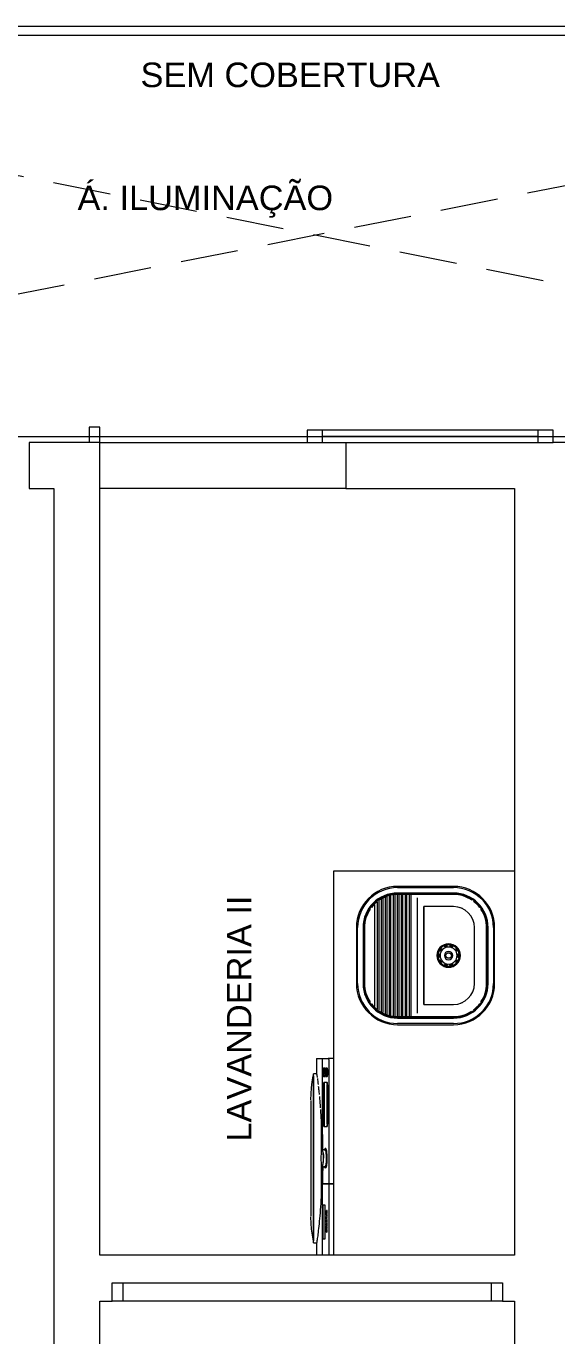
# Model space of a CAD drawing. Header units: millimetres. Extents: x 586.5 to 618.3, y 239.1 to 272.6.
# Drawn here: x 597.108 to 598.835, y 252.003 to 256.265 of the extents above; entities that cross this region are included whole.
import ezdxf

# ---------------------------------------------------------------- set-up
doc = ezdxf.new("R2010")
doc.units = ezdxf.units.MM
doc.header["$LTSCALE"] = 75
doc.linetypes.add('HIDDEN', pattern=[0.375, 0.25, -0.125])
for name, color, linetype, lineweight in [('A Arquitetura LRZ', 252, 'Continuous', 9), ('A Cumbuca LRZ', 254, 'HIDDEN', 9), ('A Esquadrias LRZ', 252, 'Continuous', 9), ('A Mobiliário LRZ', 253, 'Continuous', 9), ('A Projeção LRZ', 253, 'HIDDEN', 9)]:
    doc.layers.add(name, color=color, linetype=linetype, lineweight=lineweight)
doc.styles.add('R80', font='arial.ttf')

msp = doc.modelspace()

# ---------------------------------------------------------------- linework, layer by layer
at = {"layer": 'A Arquitetura LRZ'}
for p, q in [((594.7465, 256.2654), (601.3475, 256.2654)), ((597.3475, 254.9104), (597.1175, 254.9104)), ((597.1175, 254.9104), (597.1175, 254.7604)), ((597.3475, 252.2654), (597.3475, 254.9104)), ((598.1475, 254.9104), (598.1475, 254.7604)), ((601.3475, 254.9104), (598.8225, 254.9104)), ((597.1175, 254.7604), (597.1975, 254.7604)), ((597.1975, 254.7604), (597.1975, 249.2664)), ((598.1475, 254.7604), (598.6975, 254.7604)), ((598.6975, 254.7604), (598.6975, 252.2654)), ((598.6975, 252.2654), (597.3475, 252.2654)), ((597.3475, 249.4154), (597.3475, 252.1154)), ((597.3475, 252.1154), (597.3875, 252.1154)), ((598.6575, 252.1154), (598.6975, 252.1154)), ((598.6975, 252.1154), (598.6975, 251.6166))]:
    msp.add_line(p, q, dxfattribs=at)
at = {"layer": 'A Esquadrias LRZ'}
for p, q in [((597.3475, 254.9604), (597.3125, 254.9604)), ((597.3125, 254.9604), (597.3125, 254.9104)), ((597.3475, 254.9104), (597.3475, 254.9604)), ((597.3475, 254.9104), (598.0225, 254.9104)), ((598.8225, 254.9504), (598.0225, 254.9504)), ((598.0225, 254.9504), (598.0225, 254.9104)), ((598.0725, 254.9504), (598.0225, 254.9504)), ((598.0225, 254.9504), (598.0225, 254.9104)), ((598.0225, 254.9104), (598.8225, 254.9104)), ((598.0225, 254.9104), (598.0725, 254.9104)), ((598.0725, 254.9104), (598.0725, 254.9504)), ((598.7725, 254.9304), (598.0725, 254.9304)), ((598.8225, 254.9504), (598.7725, 254.9504)), ((598.7725, 254.9504), (598.7725, 254.9104)), ((598.7725, 254.9104), (598.8225, 254.9104)), ((598.8225, 254.9104), (598.8225, 254.9504)), ((598.8225, 254.9104), (598.8225, 254.9504)), ((598.1475, 254.7604), (597.3475, 254.7604)), ((597.3875, 252.1754), (597.4225, 252.1754)), ((597.3875, 252.1154), (597.3875, 252.1754)), ((597.4225, 252.1754), (597.4225, 252.1154)), ((597.4225, 252.1754), (598.6225, 252.1754)), ((598.6225, 252.1754), (598.6575, 252.1754)), ((598.6225, 252.1154), (598.6225, 252.1754)), ((598.6575, 252.1754), (598.6575, 252.1154)), ((597.4225, 252.1154), (597.3875, 252.1154)), ((598.6225, 252.1154), (597.4225, 252.1154)), ((598.6575, 252.1154), (598.6225, 252.1154))]:
    msp.add_line(p, q, dxfattribs=at)
at = {"layer": 'A Mobiliário LRZ'}
for p, q in [((598.6975, 253.5154), (598.1075, 253.5154)), ((598.1075, 253.5154), (598.1075, 252.2654)), ((598.4985, 253.4654), (598.3165, 253.4654)), ((598.3165, 253.4617), (598.4985, 253.4617)), ((598.2552, 253.4192), (598.2552, 253.0616)), ((598.2633, 253.4237), (598.2633, 253.0571)), ((598.2681, 253.4261), (598.2681, 253.0547)), ((598.2764, 253.4303), (598.2764, 253.0505)), ((598.2812, 253.4328), (598.2812, 253.048)), ((598.2891, 253.4348), (598.2891, 253.046)), ((598.2935, 253.4355), (598.2935, 253.0453)), ((598.3021, 253.4368), (598.3021, 253.044)), ((598.3071, 253.4376), (598.3071, 253.0432)), ((598.315, 253.4389), (598.315, 253.042)), ((598.4985, 253.4439), (598.3165, 253.4439)), ((598.3165, 253.4411), (598.4985, 253.4411)), ((598.4985, 253.4391), (598.3165, 253.4391)), ((598.3201, 253.4391), (598.3201, 253.0417)), ((598.3281, 253.4391), (598.3281, 253.0417)), ((598.333, 253.4391), (598.333, 253.0417)), ((598.341, 253.4391), (598.341, 253.0417)), ((598.3452, 253.4391), (598.3452, 253.0417)), ((598.3538, 253.4391), (598.3538, 253.0417)), ((598.3592, 253.4384), (598.3592, 253.0424)), ((598.3797, 253.4283), (598.3797, 253.0525)), ((598.2413, 253.4066), (598.2413, 253.0742)), ((598.2504, 253.4157), (598.2504, 253.0651)), ((598.4022, 253.3996), (598.4022, 253.0812)), ((598.4985, 253.3996), (598.4022, 253.3996)), ((598.4985, 253.3996), (598.4022, 253.3996)), ((598.4022, 253.0812), (598.4022, 253.3996)), ((598.214, 253.3655), (598.2134, 253.3639)), ((598.1825, 253.3314), (598.1825, 253.1494)), ((598.1863, 253.1494), (598.1863, 253.3314)), ((598.204, 253.3314), (598.204, 253.1494)), ((598.2068, 253.1494), (598.2068, 253.3314)), ((598.2088, 253.3314), (598.2088, 253.1494)), ((598.5667, 253.1494), (598.5667, 253.3314)), ((598.5667, 253.1494), (598.5667, 253.3314)), ((598.6062, 253.1494), (598.6062, 253.3314)), ((598.6082, 253.3314), (598.6082, 253.1494)), ((598.6111, 253.1494), (598.6111, 253.3314)), ((598.6288, 253.3314), (598.6288, 253.1494)), ((598.6325, 253.1494), (598.6325, 253.3314)), ((598.4767, 253.247), (598.4769, 253.2473)), ((598.4769, 253.2473), (598.4772, 253.2475)), ((598.4772, 253.2475), (598.4775, 253.2477)), ((598.4775, 253.2477), (598.4778, 253.2479)), ((598.4778, 253.2479), (598.4781, 253.2481)), ((598.4781, 253.2481), (598.4784, 253.2483)), ((598.4784, 253.2483), (598.4787, 253.2484)), ((598.4787, 253.2484), (598.4791, 253.2486)), ((598.4791, 253.2486), (598.4794, 253.2487)), ((598.4794, 253.2487), (598.4797, 253.2488)), ((598.4797, 253.2488), (598.4801, 253.2489)), ((598.4801, 253.2489), (598.4804, 253.249)), ((598.4804, 253.249), (598.4807, 253.2491)), ((598.4807, 253.2491), (598.4811, 253.2492)), ((598.4811, 253.2492), (598.4814, 253.2492)), ((598.4814, 253.2492), (598.4818, 253.2493)), ((598.4818, 253.2493), (598.4822, 253.2493)), ((598.4822, 253.2493), (598.4825, 253.2493)), ((598.4825, 253.2493), (598.4829, 253.2493)), ((598.4829, 253.2493), (598.4832, 253.2493)), ((598.4832, 253.2493), (598.4836, 253.2493)), ((598.4836, 253.2493), (598.4839, 253.2492)), ((598.4839, 253.2492), (598.4843, 253.2491)), ((598.4843, 253.2491), (598.4846, 253.2491)), ((598.4846, 253.2491), (598.485, 253.249)), ((598.485, 253.249), (598.4853, 253.2489)), ((598.4853, 253.2489), (598.4857, 253.2488)), ((598.4857, 253.2488), (598.486, 253.2486)), ((598.486, 253.2486), (598.4863, 253.2485)), ((598.4863, 253.2485), (598.4866, 253.2483)), ((598.4866, 253.2483), (598.4869, 253.2482)), ((598.4869, 253.2482), (598.4873, 253.248)), ((598.4873, 253.248), (598.4876, 253.2478)), ((598.4876, 253.2478), (598.4878, 253.2476)), ((598.4878, 253.2476), (598.4881, 253.2474)), ((598.4881, 253.2474), (598.4884, 253.2472)), ((598.4884, 253.2472), (598.4887, 253.2469)), ((598.4737, 253.2411), (598.4738, 253.2415)), ((598.4737, 253.2408), (598.4737, 253.2411)), ((598.4737, 253.2404), (598.4737, 253.2408)), ((598.4737, 253.2402), (598.4737, 253.2404)), ((598.4737, 253.2399), (598.4737, 253.2402)), ((598.4737, 253.2395), (598.4737, 253.2399)), ((598.4738, 253.2391), (598.4737, 253.2395)), ((598.4738, 253.2418), (598.4739, 253.2422)), ((598.4738, 253.2415), (598.4738, 253.2418)), ((598.4738, 253.2388), (598.4738, 253.2391)), ((598.4739, 253.2384), (598.4738, 253.2388)), ((598.4739, 253.2422), (598.474, 253.2425)), ((598.474, 253.2381), (598.4739, 253.2384)), ((598.474, 253.2425), (598.4741, 253.2429)), ((598.4741, 253.2378), (598.474, 253.2381)), ((598.4741, 253.2429), (598.4742, 253.2432)), ((598.4742, 253.2374), (598.4741, 253.2378)), ((598.4742, 253.2432), (598.4743, 253.2435)), ((598.4743, 253.2371), (598.4742, 253.2374)), ((598.4743, 253.2435), (598.4744, 253.2439)), ((598.4745, 253.2368), (598.4743, 253.2371)), ((598.4744, 253.2439), (598.4746, 253.2442)), ((598.4746, 253.2364), (598.4745, 253.2368)), ((598.4746, 253.2442), (598.4747, 253.2445)), ((598.4748, 253.2361), (598.4746, 253.2364)), ((598.4747, 253.2445), (598.4749, 253.2448)), ((598.475, 253.2358), (598.4748, 253.2361)), ((598.4749, 253.2448), (598.4751, 253.2451)), ((598.4752, 253.2355), (598.475, 253.2358)), ((598.4751, 253.2451), (598.4753, 253.2454)), ((598.4754, 253.2352), (598.4752, 253.2355)), ((598.4753, 253.2454), (598.4755, 253.2457)), ((598.4756, 253.2349), (598.4754, 253.2352)), ((598.4755, 253.2457), (598.4757, 253.246)), ((598.4758, 253.2347), (598.4756, 253.2349)), ((598.4757, 253.246), (598.4759, 253.2463)), ((598.476, 253.2344), (598.4758, 253.2347)), ((598.4759, 253.2463), (598.4762, 253.2465)), ((598.4763, 253.2341), (598.476, 253.2344)), ((598.4762, 253.2465), (598.4764, 253.2468)), ((598.4765, 253.2339), (598.4763, 253.2341)), ((598.4764, 253.2468), (598.4767, 253.247)), ((598.4768, 253.2336), (598.4765, 253.2339)), ((598.4771, 253.2334), (598.4768, 253.2336)), ((598.4774, 253.2332), (598.4771, 253.2334)), ((598.4777, 253.233), (598.4774, 253.2332)), ((598.478, 253.2328), (598.4777, 253.233)), ((598.4783, 253.2326), (598.478, 253.2328)), ((598.4786, 253.2325), (598.4783, 253.2326)), ((598.4789, 253.2323), (598.4786, 253.2325)), ((598.4792, 253.2322), (598.4789, 253.2323)), ((598.4796, 253.232), (598.4792, 253.2322)), ((598.4799, 253.2319), (598.4796, 253.232)), ((598.4802, 253.2318), (598.4799, 253.2319)), ((598.4806, 253.2317), (598.4802, 253.2318)), ((598.4809, 253.2317), (598.4806, 253.2317)), ((598.4813, 253.2316), (598.4809, 253.2317)), ((598.4816, 253.2316), (598.4813, 253.2316)), ((598.482, 253.2315), (598.4816, 253.2316)), ((598.4823, 253.2315), (598.482, 253.2315)), ((598.4827, 253.2315), (598.4823, 253.2315)), ((598.4831, 253.2315), (598.4827, 253.2315)), ((598.4834, 253.2315), (598.4831, 253.2315)), ((598.4838, 253.2316), (598.4834, 253.2315)), ((598.4841, 253.2316), (598.4838, 253.2316)), ((598.4845, 253.2317), (598.4841, 253.2316)), ((598.4848, 253.2318), (598.4845, 253.2317)), ((598.4852, 253.2319), (598.4848, 253.2318)), ((598.4855, 253.232), (598.4852, 253.2319)), ((598.4858, 253.2321), (598.4855, 253.232)), ((598.4862, 253.2322), (598.4858, 253.2321)), ((598.4865, 253.2324), (598.4862, 253.2322)), ((598.4868, 253.2326), (598.4865, 253.2324)), ((598.4871, 253.2327), (598.4868, 253.2326)), ((598.4874, 253.2329), (598.4871, 253.2327)), ((598.4877, 253.2331), (598.4874, 253.2329)), ((598.488, 253.2333), (598.4877, 253.2331)), ((598.4883, 253.2335), (598.488, 253.2333)), ((598.4885, 253.2338), (598.4883, 253.2335)), ((598.4888, 253.234), (598.4885, 253.2338)), ((598.4887, 253.2469), (598.4889, 253.2467)), ((598.4891, 253.2343), (598.4888, 253.234)), ((598.4889, 253.2467), (598.4892, 253.2464)), ((598.4893, 253.2345), (598.4891, 253.2343)), ((598.4892, 253.2464), (598.4894, 253.2461)), ((598.4895, 253.2348), (598.4893, 253.2345)), ((598.4894, 253.2461), (598.4896, 253.2459)), ((598.4897, 253.2351), (598.4895, 253.2348)), ((598.4896, 253.2459), (598.4898, 253.2456)), ((598.49, 253.2354), (598.4897, 253.2351)), ((598.4898, 253.2456), (598.49, 253.2453)), ((598.49, 253.2453), (598.4902, 253.245)), ((598.4901, 253.2357), (598.49, 253.2354)), ((598.4903, 253.236), (598.4901, 253.2357)), ((598.4902, 253.245), (598.4904, 253.2447)), ((598.4905, 253.2363), (598.4903, 253.236)), ((598.4904, 253.2447), (598.4906, 253.2444)), ((598.4907, 253.2366), (598.4905, 253.2363)), ((598.4906, 253.2444), (598.4907, 253.244)), ((598.4907, 253.244), (598.4909, 253.2437)), ((598.4908, 253.2369), (598.4907, 253.2366)), ((598.4909, 253.2373), (598.4908, 253.2369)), ((598.4909, 253.2437), (598.491, 253.2434)), ((598.4911, 253.2376), (598.4909, 253.2373)), ((598.491, 253.2434), (598.4911, 253.243)), ((598.4911, 253.243), (598.4912, 253.2427)), ((598.4912, 253.2379), (598.4911, 253.2376)), ((598.4912, 253.2427), (598.4913, 253.2424)), ((598.4913, 253.2383), (598.4912, 253.2379)), ((598.4913, 253.2424), (598.4914, 253.242)), ((598.4914, 253.239), (598.4913, 253.2386)), ((598.4913, 253.2386), (598.4913, 253.2383)), ((598.4914, 253.242), (598.4914, 253.2417)), ((598.4914, 253.2417), (598.4915, 253.2413)), ((598.4915, 253.2397), (598.4914, 253.2393)), ((598.4914, 253.2393), (598.4914, 253.239)), ((598.4915, 253.2413), (598.4915, 253.241)), ((598.4915, 253.241), (598.4915, 253.2406)), ((598.4915, 253.2406), (598.4915, 253.2404)), ((598.4915, 253.2404), (598.4915, 253.24)), ((598.4915, 253.24), (598.4915, 253.2397)), ((598.2134, 253.1169), (598.214, 253.1153)), ((598.4022, 253.0812), (598.4985, 253.0812)), ((598.4022, 253.0812), (598.4985, 253.0812)), ((598.3165, 253.0417), (598.4985, 253.0417)), ((598.4985, 253.0397), (598.3165, 253.0397)), ((598.3165, 253.0369), (598.4985, 253.0369)), ((598.4985, 253.0192), (598.3165, 253.0192)), ((598.3165, 253.0154), (598.4985, 253.0154)), ((598.0525, 252.9054), (598.0525, 252.8537)), ((598.0525, 252.9054), (598.0713, 252.9054)), ((598.0714, 252.9054), (598.0908, 252.9054)), ((598.0714, 252.9054), (598.0714, 252.6623)), ((598.0745, 252.8693), (598.0745, 252.8512)), ((598.0748, 252.8683), (598.0748, 252.8522)), ((598.0748, 252.8522), (598.0748, 252.8683)), ((598.0808, 252.8743), (598.0753, 252.8743)), ((598.0806, 252.8723), (598.0755, 252.8723)), ((598.0755, 252.8723), (598.0806, 252.8723)), ((598.0774, 252.8642), (598.0774, 252.8652)), ((598.0774, 252.8652), (598.0787, 252.8652)), ((598.0787, 252.8652), (598.0774, 252.8652)), ((598.0774, 252.8652), (598.0774, 252.8642)), ((598.0787, 252.8642), (598.0774, 252.8642)), ((598.0774, 252.8642), (598.0787, 252.8642)), ((598.0783, 252.8652), (598.0783, 252.8642)), ((598.0783, 252.8642), (598.0783, 252.8652)), ((598.0787, 252.8652), (598.0787, 252.8642)), ((598.0787, 252.8642), (598.0787, 252.8652)), ((598.0816, 252.8723), (598.0806, 252.8723)), ((598.0818, 252.8743), (598.0808, 252.8743)), ((598.0813, 252.8522), (598.0813, 252.8683)), ((598.0813, 252.8683), (598.0813, 252.8522)), ((598.0816, 252.8512), (598.0816, 252.8693)), ((598.0826, 252.8693), (598.0826, 252.8512)), ((598.0836, 252.8693), (598.0836, 252.8512)), ((598.0839, 252.8683), (598.0839, 252.8522)), ((598.0839, 252.8522), (598.0839, 252.8683)), ((598.0868, 252.8743), (598.0844, 252.8743)), ((598.0866, 252.8723), (598.0846, 252.8723)), ((598.0846, 252.8723), (598.0866, 252.8723)), ((598.0865, 252.8641), (598.0855, 252.8641)), ((598.0876, 252.8723), (598.0866, 252.8723)), ((598.0877, 252.8743), (598.0868, 252.8743)), ((598.0872, 252.8522), (598.0872, 252.8683)), ((598.0872, 252.8683), (598.0872, 252.8522)), ((598.0876, 252.8512), (598.0876, 252.8693)), ((598.0885, 252.8693), (598.0885, 252.8512)), ((598.1075, 252.9054), (598.0908, 252.9054)), ((598.0925, 252.8954), (598.0925, 252.4976)), ((598.0364, 252.8096), (598.0389, 252.8291)), ((598.0389, 252.8291), (598.0422, 252.8485)), ((598.0422, 252.8485), (598.0425, 252.8504)), ((598.0425, 252.8504), (598.0431, 252.8554)), ((598.0436, 252.8504), (598.0425, 252.8504)), ((598.0425, 252.8489), (598.0425, 252.5804)), ((598.0425, 252.8489), (598.0425, 252.5804)), ((598.0552, 252.8554), (598.0431, 252.8554)), ((598.0431, 252.5804), (598.0431, 252.8539)), ((598.0753, 252.8462), (598.0808, 252.8462)), ((598.0755, 252.8482), (598.0806, 252.8482)), ((598.0806, 252.8482), (598.0755, 252.8482)), ((598.0773, 252.827), (598.0759, 252.827)), ((598.0773, 252.7983), (598.0773, 252.827)), ((598.0867, 252.827), (598.0773, 252.827)), ((598.0773, 252.827), (598.0773, 252.6843)), ((598.0774, 252.8616), (598.0774, 252.8626)), ((598.0774, 252.8626), (598.0787, 252.8626)), ((598.0787, 252.8626), (598.0774, 252.8626)), ((598.0774, 252.8626), (598.0774, 252.8616)), ((598.0774, 252.8564), (598.0778, 252.8616)), ((598.0778, 252.8616), (598.0774, 252.8616)), ((598.0774, 252.8616), (598.0778, 252.8616)), ((598.0778, 252.8616), (598.0774, 252.8564)), ((598.0787, 252.8564), (598.0774, 252.8564)), ((598.0774, 252.8564), (598.0787, 252.8564)), ((598.078, 252.8613), (598.0776, 252.8574)), ((598.0776, 252.8574), (598.078, 252.8613)), ((598.0776, 252.8574), (598.0784, 252.8574)), ((598.0784, 252.8574), (598.0776, 252.8574)), ((598.0784, 252.8574), (598.078, 252.8613)), ((598.078, 252.8613), (598.0784, 252.8574)), ((598.0787, 252.8616), (598.0782, 252.8616)), ((598.0782, 252.8616), (598.0787, 252.8564)), ((598.0787, 252.8564), (598.0782, 252.8616)), ((598.0782, 252.8616), (598.0787, 252.8616)), ((598.0783, 252.8626), (598.0783, 252.8616)), ((598.0783, 252.8616), (598.0783, 252.8626)), ((598.0784, 252.8574), (598.0783, 252.8564)), ((598.0783, 252.8564), (598.0784, 252.8574)), ((598.0787, 252.8626), (598.0787, 252.8616)), ((598.0787, 252.8616), (598.0787, 252.8626)), ((598.0806, 252.8482), (598.0816, 252.8482)), ((598.0808, 252.8462), (598.0818, 252.8462)), ((598.0844, 252.8462), (598.0868, 252.8462)), ((598.0846, 252.8482), (598.0866, 252.8482)), ((598.0866, 252.8482), (598.0846, 252.8482)), ((598.0849, 252.8563), (598.0849, 252.8623)), ((598.0849, 252.8623), (598.0849, 252.8563)), ((598.0865, 252.8631), (598.0855, 252.8631)), ((598.0855, 252.8589), (598.0855, 252.8599)), ((598.0855, 252.8599), (598.0863, 252.8599)), ((598.0855, 252.8599), (598.0863, 252.8599)), ((598.0863, 252.8599), (598.0855, 252.8599)), ((598.0855, 252.8599), (598.0855, 252.8589)), ((598.0863, 252.8589), (598.0855, 252.8589)), ((598.0855, 252.8589), (598.0864, 252.8589)), ((598.0855, 252.8589), (598.0863, 252.8589)), ((598.0855, 252.8557), (598.0865, 252.8557)), ((598.0855, 252.8547), (598.0865, 252.8547)), ((598.0861, 252.8616), (598.086, 252.8611)), ((598.086, 252.8611), (598.0861, 252.8616)), ((598.086, 252.8576), (598.0861, 252.8572)), ((598.0861, 252.8572), (598.086, 252.8576)), ((598.0863, 252.8599), (598.0863, 252.8589)), ((598.0863, 252.8589), (598.0863, 252.8599)), ((598.0866, 252.8482), (598.0876, 252.8482)), ((598.0877, 252.827), (598.0867, 252.827)), ((598.0868, 252.8462), (598.0877, 252.8462)), ((598.0338, 252.7704), (598.0347, 252.79)), ((598.0347, 252.79), (598.0364, 252.8096)), ((598.0748, 252.82), (598.0748, 252.7983)), ((598.0748, 252.7983), (598.0773, 252.7983)), ((598.0773, 252.7981), (598.0748, 252.7981)), ((598.0748, 252.7981), (598.0748, 252.7698)), ((598.0773, 252.7698), (598.0773, 252.7981)), ((598.0878, 252.6913), (598.0878, 252.82)), ((598.0888, 252.82), (598.0888, 252.6913)), ((598.0346, 252.7704), (598.0338, 252.7704)), ((598.0338, 252.769), (598.0338, 252.5804)), ((598.0338, 252.769), (598.0338, 252.5804)), ((598.0748, 252.7698), (598.0773, 252.7698)), ((598.0773, 252.7696), (598.0748, 252.7696)), ((598.0748, 252.7696), (598.0748, 252.7413)), ((598.0748, 252.7413), (598.0773, 252.7413)), ((598.0773, 252.7411), (598.0748, 252.7411)), ((598.0748, 252.7411), (598.0748, 252.7128)), ((598.0773, 252.7413), (598.0773, 252.7696)), ((598.0773, 252.7128), (598.0773, 252.7411)), ((598.0677, 252.7003), (598.0677, 252.598)), ((598.0748, 252.7128), (598.0773, 252.7128)), ((598.0773, 252.7126), (598.0748, 252.7126)), ((598.0748, 252.7126), (598.0748, 252.6913)), ((598.0773, 252.6843), (598.0773, 252.7126)), ((598.0759, 252.6843), (598.0773, 252.6843)), ((598.0773, 252.6843), (598.0867, 252.6843)), ((598.0867, 252.6843), (598.0877, 252.6843)), ((598.0822, 252.6079), (598.0709, 252.6079)), ((598.0789, 252.6083), (598.0787, 252.6073)), ((598.0822, 252.6129), (598.0815, 252.6129)), ((598.0338, 252.5804), (598.0338, 252.3918)), ((598.0338, 252.5804), (598.0338, 252.3918)), ((598.0425, 252.5804), (598.0425, 252.3119)), ((598.0425, 252.5804), (598.0425, 252.3119)), ((598.0431, 252.3069), (598.0431, 252.5804)), ((598.0732, 252.602), (598.0736, 252.6003)), ((598.0736, 252.6003), (598.0739, 252.5988)), ((598.0739, 252.5988), (598.0741, 252.5974)), ((598.0741, 252.5974), (598.0743, 252.5962)), ((598.0743, 252.5962), (598.0745, 252.595)), ((598.0743, 252.5646), (598.0745, 252.5658)), ((598.0745, 252.595), (598.0747, 252.5939)), ((598.0745, 252.5658), (598.0747, 252.5669)), ((598.0747, 252.5939), (598.0748, 252.5928)), ((598.0747, 252.5669), (598.0748, 252.568)), ((598.0748, 252.5928), (598.0749, 252.5919)), ((598.0748, 252.568), (598.0749, 252.569)), ((598.0749, 252.5919), (598.075, 252.5909)), ((598.0749, 252.569), (598.075, 252.5699)), ((598.075, 252.5909), (598.0751, 252.5901)), ((598.075, 252.5699), (598.0751, 252.5708)), ((598.0751, 252.5901), (598.0752, 252.5892)), ((598.0751, 252.5708), (598.0752, 252.5716)), ((598.0752, 252.5892), (598.0752, 252.5884)), ((598.0752, 252.5884), (598.0753, 252.5876)), ((598.0752, 252.5724), (598.0753, 252.5732)), ((598.0752, 252.5716), (598.0752, 252.5724)), ((598.0753, 252.5876), (598.0753, 252.5869)), ((598.0753, 252.5869), (598.0754, 252.5862)), ((598.0753, 252.5739), (598.0754, 252.5746)), ((598.0753, 252.5732), (598.0753, 252.5739)), ((598.0754, 252.5862), (598.0754, 252.5855)), ((598.0754, 252.5855), (598.0755, 252.5848)), ((598.0754, 252.5753), (598.0755, 252.576)), ((598.0754, 252.5746), (598.0754, 252.5753)), ((598.0755, 252.5848), (598.0755, 252.5841)), ((598.0755, 252.5841), (598.0755, 252.5835)), ((598.0755, 252.5835), (598.0755, 252.5828)), ((598.0755, 252.5828), (598.0755, 252.5822)), ((598.0755, 252.5822), (598.0755, 252.5816)), ((598.0755, 252.5816), (598.0756, 252.5809)), ((598.0755, 252.5793), (598.0756, 252.5799)), ((598.0755, 252.5786), (598.0755, 252.5793)), ((598.0755, 252.578), (598.0755, 252.5786)), ((598.0755, 252.5773), (598.0755, 252.578)), ((598.0755, 252.5767), (598.0755, 252.5773)), ((598.0755, 252.576), (598.0755, 252.5767)), ((598.0756, 252.5809), (598.0756, 252.5804)), ((598.0756, 252.5799), (598.0756, 252.5804)), ((598.0784, 252.6064), (598.0783, 252.6055)), ((598.0787, 252.6073), (598.0784, 252.6064)), ((598.0677, 252.5628), (598.0677, 252.4598)), ((598.0709, 252.5529), (598.0822, 252.5529)), ((598.0732, 252.5588), (598.0736, 252.5605)), ((598.0736, 252.5605), (598.0739, 252.562)), ((598.0739, 252.562), (598.0741, 252.5634)), ((598.0741, 252.5634), (598.0743, 252.5646)), ((598.0784, 252.5544), (598.0783, 252.5553)), ((598.0787, 252.5535), (598.0784, 252.5544)), ((598.0789, 252.5525), (598.0787, 252.5535)), ((598.0815, 252.5479), (598.0822, 252.5479)), ((598.0714, 252.4909), (598.0714, 252.2654)), ((598.0716, 252.4976), (598.0925, 252.4976)), ((598.0925, 252.4972), (598.0716, 252.4972)), ((598.0925, 252.4976), (598.1075, 252.4976)), ((598.1075, 252.4972), (598.0925, 252.4972)), ((598.0925, 252.4972), (598.0925, 252.2654)), ((598.0747, 252.4287), (598.0797, 252.4287)), ((598.0747, 252.3174), (598.0747, 252.4287)), ((598.0797, 252.4287), (598.0797, 252.3174)), ((598.0847, 252.4062), (598.0848, 252.4087)), ((598.0848, 252.4035), (598.0847, 252.4062)), ((598.0853, 252.4062), (598.0847, 252.4062)), ((598.0847, 252.3974), (598.0847, 252.3995)), ((598.0847, 252.3995), (598.0863, 252.3995)), ((598.0858, 252.3932), (598.0847, 252.3974)), ((598.0848, 252.4087), (598.0849, 252.4105)), ((598.0858, 252.4087), (598.0848, 252.4087)), ((598.0851, 252.4017), (598.0848, 252.4035)), ((598.0864, 252.4035), (598.0848, 252.4035)), ((598.0849, 252.4105), (598.0856, 252.4105)), ((598.0859, 252.4105), (598.0849, 252.4105)), ((598.0851, 252.4086), (598.085, 252.4074)), ((598.085, 252.4074), (598.085, 252.4061)), ((598.085, 252.4061), (598.0851, 252.4039)), ((598.0861, 252.4061), (598.085, 252.4061)), ((598.0853, 252.4086), (598.0851, 252.4086)), ((598.0851, 252.4039), (598.0855, 252.4031)), ((598.086, 252.4039), (598.0851, 252.4039)), ((598.0855, 252.4011), (598.0851, 252.4017)), ((598.0867, 252.4017), (598.0851, 252.4017)), ((598.0863, 252.3976), (598.0852, 252.3976)), ((598.0852, 252.3976), (598.0863, 252.3933)), ((598.0853, 252.4062), (598.0853, 252.4086)), ((598.0856, 252.4062), (598.0853, 252.4062)), ((598.0853, 252.4062), (598.0861, 252.4062)), ((598.0863, 252.3974), (598.0853, 252.3974)), ((598.0855, 252.4031), (598.086, 252.4039)), ((598.0871, 252.4031), (598.0855, 252.4031)), ((598.086, 252.4018), (598.0855, 252.4011)), ((598.0871, 252.4011), (598.0855, 252.4011)), ((598.0856, 252.4105), (598.0856, 252.4062)), ((598.0858, 252.4086), (598.0859, 252.4105)), ((598.086, 252.4077), (598.0858, 252.4086)), ((598.0874, 252.4086), (598.0858, 252.4086)), ((598.0859, 252.4105), (598.0862, 252.4092)), ((598.0875, 252.4105), (598.0859, 252.4105)), ((598.0861, 252.4062), (598.086, 252.4077)), ((598.0876, 252.4077), (598.086, 252.4077)), ((598.086, 252.4039), (598.0861, 252.4062)), ((598.0875, 252.4039), (598.086, 252.4039)), ((598.0863, 252.4038), (598.086, 252.4018)), ((598.0876, 252.4018), (598.086, 252.4018)), ((598.0877, 252.4062), (598.0861, 252.4062)), ((598.0862, 252.4092), (598.0864, 252.4062)), ((598.0878, 252.4092), (598.0862, 252.4092)), ((598.0864, 252.4062), (598.0863, 252.4038)), ((598.0879, 252.4038), (598.0863, 252.4038)), ((598.0863, 252.3995), (598.0863, 252.3976)), ((598.088, 252.4062), (598.0864, 252.4062)), ((598.0338, 252.3904), (598.0346, 252.3904)), ((598.0338, 252.3885), (598.0338, 252.3904)), ((598.0348, 252.3689), (598.0338, 252.3885)), ((598.0366, 252.3493), (598.0348, 252.3689)), ((598.0847, 252.3913), (598.0847, 252.3932)), ((598.0847, 252.3932), (598.0858, 252.3932)), ((598.0863, 252.3913), (598.0847, 252.3913)), ((598.0847, 252.3873), (598.0849, 252.3885)), ((598.0847, 252.3853), (598.0847, 252.3873)), ((598.0863, 252.3873), (598.0847, 252.3873)), ((598.0847, 252.3831), (598.0847, 252.3853)), ((598.0863, 252.3853), (598.0847, 252.3853)), ((598.0849, 252.3819), (598.0847, 252.3831)), ((598.0863, 252.3831), (598.0847, 252.3831)), ((598.0847, 252.3776), (598.0849, 252.379)), ((598.0847, 252.3754), (598.0847, 252.3776)), ((598.0859, 252.3776), (598.0847, 252.3776)), ((598.0848, 252.3724), (598.0847, 252.3754)), ((598.0854, 252.3754), (598.0847, 252.3754)), ((598.0847, 252.3678), (598.0847, 252.3697)), ((598.0847, 252.3697), (598.0863, 252.3697)), ((598.086, 252.3677), (598.0847, 252.3678)), ((598.0847, 252.3659), (598.086, 252.3677)), ((598.0847, 252.3637), (598.0847, 252.3659)), ((598.086, 252.3619), (598.0847, 252.3637)), ((598.0847, 252.3618), (598.086, 252.3619)), ((598.0847, 252.3598), (598.0847, 252.3618)), ((598.0863, 252.3598), (598.0847, 252.3598)), ((598.0847, 252.3589), (598.0863, 252.3551)), ((598.0847, 252.3568), (598.0847, 252.3589)), ((598.0847, 252.3589), (598.0863, 252.3589)), ((598.0851, 252.356), (598.0847, 252.3568)), ((598.0863, 252.353), (598.0847, 252.3493)), ((598.0847, 252.3514), (598.0851, 252.3522)), ((598.0853, 252.3712), (598.0848, 252.3724)), ((598.0856, 252.3724), (598.0848, 252.3724)), ((598.0849, 252.3885), (598.0851, 252.3892)), ((598.0855, 252.3885), (598.0849, 252.3885)), ((598.0851, 252.3813), (598.0849, 252.3819)), ((598.0855, 252.3819), (598.0849, 252.3819)), ((598.0849, 252.379), (598.0852, 252.3794)), ((598.0859, 252.379), (598.0849, 252.379)), ((598.0852, 252.3873), (598.085, 252.3867)), ((598.085, 252.3867), (598.085, 252.3853)), ((598.0866, 252.3867), (598.085, 252.3867)), ((598.085, 252.3853), (598.085, 252.3838)), ((598.0866, 252.3853), (598.085, 252.3853)), ((598.085, 252.3838), (598.0852, 252.3831)), ((598.0866, 252.3838), (598.085, 252.3838)), ((598.0852, 252.3775), (598.085, 252.377)), ((598.085, 252.377), (598.085, 252.3754)), ((598.085, 252.3754), (598.085, 252.3739)), ((598.085, 252.3739), (598.0853, 252.3731)), ((598.0851, 252.3892), (598.0855, 252.3893)), ((598.0855, 252.3811), (598.0851, 252.3813)), ((598.0851, 252.3522), (598.0851, 252.356)), ((598.0854, 252.3874), (598.0852, 252.3873)), ((598.0867, 252.3873), (598.0852, 252.3873)), ((598.0852, 252.3831), (598.0855, 252.383)), ((598.0868, 252.3831), (598.0852, 252.3831)), ((598.0852, 252.3794), (598.0854, 252.379)), ((598.0868, 252.3794), (598.0852, 252.3794)), ((598.0854, 252.3765), (598.0852, 252.3775)), ((598.0859, 252.3775), (598.0852, 252.3775)), ((598.0863, 252.3664), (598.0852, 252.3648)), ((598.0852, 252.3648), (598.0863, 252.3632)), ((598.0868, 252.3648), (598.0852, 252.3648)), ((598.0853, 252.3731), (598.0853, 252.3712)), ((598.0853, 252.3712), (598.0868, 252.3712)), ((598.0863, 252.3874), (598.0854, 252.3874)), ((598.0854, 252.379), (598.0856, 252.3779)), ((598.0854, 252.3748), (598.0854, 252.3765)), ((598.086, 252.3765), (598.0854, 252.3765)), ((598.0856, 252.3725), (598.0854, 252.3748)), ((598.0861, 252.3748), (598.0854, 252.3748)), ((598.0854, 252.3554), (598.0854, 252.3528)), ((598.086, 252.3541), (598.0854, 252.3554)), ((598.0854, 252.3528), (598.086, 252.3541)), ((598.0855, 252.3893), (598.0863, 252.3893)), ((598.0855, 252.383), (598.0863, 252.383)), ((598.0863, 252.3811), (598.0855, 252.3811)), ((598.0856, 252.3779), (598.0857, 252.3757)), ((598.0859, 252.3715), (598.0856, 252.3725)), ((598.0872, 252.3725), (598.0856, 252.3725)), ((598.0863, 252.3568), (598.0856, 252.3568)), ((598.0857, 252.3757), (598.086, 252.3738)), ((598.0874, 252.3932), (598.0858, 252.3932)), ((598.0859, 252.3772), (598.0859, 252.3791)), ((598.0859, 252.3791), (598.0862, 252.3781)), ((598.0874, 252.3791), (598.0859, 252.3791)), ((598.086, 252.3766), (598.0859, 252.3772)), ((598.0874, 252.3772), (598.0859, 252.3772)), ((598.0862, 252.3719), (598.0859, 252.3715)), ((598.0875, 252.3715), (598.0859, 252.3715)), ((598.0867, 252.356), (598.0859, 252.356)), ((598.0861, 252.3752), (598.086, 252.3766)), ((598.0876, 252.3766), (598.086, 252.3766)), ((598.086, 252.3738), (598.0861, 252.3752)), ((598.0876, 252.3738), (598.086, 252.3738)), ((598.0876, 252.3677), (598.086, 252.3677)), ((598.0876, 252.3619), (598.086, 252.3619)), ((598.0875, 252.3541), (598.086, 252.3541)), ((598.0867, 252.3522), (598.086, 252.3522)), ((598.0877, 252.3752), (598.0861, 252.3752)), ((598.0862, 252.3781), (598.0864, 252.3752)), ((598.0878, 252.3781), (598.0862, 252.3781)), ((598.0863, 252.3732), (598.0862, 252.3719)), ((598.0877, 252.3719), (598.0862, 252.3719)), ((598.0862, 252.3554), (598.0869, 252.3554)), ((598.0869, 252.3528), (598.0862, 252.3528)), ((598.0863, 252.3933), (598.0863, 252.3913)), ((598.0879, 252.3933), (598.0863, 252.3933)), ((598.0863, 252.3893), (598.0863, 252.3874)), ((598.0871, 252.3893), (598.0863, 252.3893)), ((598.0863, 252.383), (598.0863, 252.3811)), ((598.0871, 252.3811), (598.0863, 252.3811)), ((598.0864, 252.3752), (598.0863, 252.3732)), ((598.0879, 252.3732), (598.0863, 252.3732)), ((598.0863, 252.3697), (598.0863, 252.3664)), ((598.0879, 252.3664), (598.0863, 252.3664)), ((598.0863, 252.3632), (598.0863, 252.3598)), ((598.0879, 252.3632), (598.0863, 252.3632)), ((598.0863, 252.3551), (598.0863, 252.353)), ((598.0879, 252.3551), (598.0863, 252.3551)), ((598.0879, 252.353), (598.0863, 252.353)), ((598.088, 252.3752), (598.0864, 252.3752)), ((598.0392, 252.3298), (598.0366, 252.3493)), ((598.0425, 252.3104), (598.0392, 252.3298)), ((598.0425, 252.3104), (598.0436, 252.3104)), ((598.0431, 252.3054), (598.0425, 252.3104)), ((598.0797, 252.3174), (598.0747, 252.3174)), ((598.0847, 252.3493), (598.0847, 252.3514)), ((598.0863, 252.3493), (598.0847, 252.3493)), ((598.0847, 252.3468), (598.0849, 252.3482)), ((598.0847, 252.3446), (598.0847, 252.3468)), ((598.0859, 252.3468), (598.0847, 252.3468)), ((598.0848, 252.3416), (598.0847, 252.3446)), ((598.0854, 252.3446), (598.0847, 252.3446)), ((598.0853, 252.3404), (598.0848, 252.3416)), ((598.0856, 252.3416), (598.0848, 252.3416)), ((598.0849, 252.3482), (598.0852, 252.3487)), ((598.0859, 252.3482), (598.0849, 252.3482)), ((598.0852, 252.3467), (598.085, 252.3462)), ((598.085, 252.3462), (598.085, 252.3447)), ((598.085, 252.3447), (598.085, 252.3431)), ((598.085, 252.3431), (598.0853, 252.3424)), ((598.0852, 252.3487), (598.0854, 252.3483)), ((598.0868, 252.3487), (598.0852, 252.3487)), ((598.0854, 252.3458), (598.0852, 252.3467)), ((598.0859, 252.3467), (598.0852, 252.3467)), ((598.0853, 252.3424), (598.0853, 252.3404)), ((598.0853, 252.3404), (598.0868, 252.3404)), ((598.0854, 252.3483), (598.0856, 252.3471)), ((598.0854, 252.3441), (598.0854, 252.3458)), ((598.086, 252.3458), (598.0854, 252.3458)), ((598.0856, 252.3417), (598.0854, 252.3441)), ((598.0861, 252.3441), (598.0854, 252.3441)), ((598.0863, 252.3514), (598.0856, 252.3514)), ((598.0856, 252.3471), (598.0857, 252.3449)), ((598.0859, 252.3407), (598.0856, 252.3417)), ((598.0872, 252.3417), (598.0856, 252.3417)), ((598.0857, 252.3449), (598.086, 252.343)), ((598.0859, 252.3464), (598.0859, 252.3483)), ((598.0859, 252.3483), (598.0862, 252.3473)), ((598.0874, 252.3483), (598.0859, 252.3483)), ((598.086, 252.3458), (598.0859, 252.3464)), ((598.0874, 252.3464), (598.0859, 252.3464)), ((598.0862, 252.3412), (598.0859, 252.3407)), ((598.0875, 252.3407), (598.0859, 252.3407)), ((598.0861, 252.3445), (598.086, 252.3458)), ((598.0876, 252.3458), (598.086, 252.3458)), ((598.086, 252.343), (598.0861, 252.3445)), ((598.0876, 252.343), (598.086, 252.343)), ((598.0877, 252.3445), (598.0861, 252.3445)), ((598.0862, 252.3473), (598.0864, 252.3444)), ((598.0878, 252.3473), (598.0862, 252.3473)), ((598.0863, 252.3424), (598.0862, 252.3412)), ((598.0877, 252.3412), (598.0862, 252.3412)), ((598.0864, 252.3444), (598.0863, 252.3424)), ((598.0879, 252.3424), (598.0863, 252.3424)), ((598.088, 252.3444), (598.0864, 252.3444)), ((598.0431, 252.3054), (598.0552, 252.3054)), ((598.0525, 252.3065), (598.0525, 252.2654))]:
    msp.add_line(p, q, dxfattribs=at)
for centre, radius, start, end in [((598.3165, 253.3314), 0.134, 90, 180), ((598.3165, 253.3314), 0.1302, 90, 180), ((598.4985, 253.3314), 0.134, 0, 90), ((598.4985, 253.3314), 0.1302, 0, 90), ((598.3165, 253.3314), 0.1125, 90, 180), ((598.3165, 253.3314), 0.1097, 90, 180), ((598.3165, 253.3314), 0.1077, 90, 123.7897), ((598.4985, 253.3314), 0.1125, 0, 90), ((598.4985, 253.3314), 0.1097, 0, 90), ((598.4985, 253.3314), 0.1077, 56.2103, 90), ((598.3165, 253.3314), 0.1077, 146.2103, 180), ((598.3165, 253.3314), 0.1077, 127.5498, 142.4502), ((598.4985, 253.3314), 0.0682, 0, 90), ((598.4985, 253.3314), 0.0682, 65.0287, 69.9713), ((598.4985, 253.3314), 0.1077, 37.5498, 52.4502), ((598.4985, 253.3314), 0.1077, 0, 33.7897), ((598.4985, 253.3314), 0.0682, 20.0287, 24.9713), ((598.4985, 253.3314), 0.0682, 0, 3.9612), ((598.4826, 253.2404), 0.0383, 0, 180), ((598.4826, 253.2404), 0.0349, 0, 180), ((598.4826, 253.2404), 0.0311, 135.3997, 155.5402), ((598.4826, 253.2404), 0.0278, 0, 180), ((598.4826, 253.2404), 0.0322, 141.7186, 145.9258), ((598.4826, 253.2404), 0.0311, 96.2896, 117.8317), ((598.4826, 253.2404), 0.0136, 0, 180), ((598.4826, 253.2404), 0.0322, 106.7187, 110.144), ((598.4826, 253.2404), 0.0311, 62.1683, 83.7104), ((598.4826, 253.2404), 0.0322, 69.856, 73.2813), ((598.4826, 253.2404), 0.0311, 24.4598, 44.6003), ((598.4826, 253.2404), 0.0322, 34.0742, 38.2814), ((598.4826, 253.2404), 0.0383, 180, 0), ((598.4826, 253.2404), 0.0349, 180, 0), ((598.4826, 253.2404), 0.0322, 178.9208, 180), ((598.4826, 253.2404), 0.0322, 180, 181.0792), ((598.4826, 253.2404), 0.0311, 169.0728, 180), ((598.4826, 253.2404), 0.0311, 180, 190.9272), ((598.4826, 253.2404), 0.0311, 204.4598, 224.6003), ((598.4826, 253.2404), 0.0278, 180, 0), ((598.4826, 253.2404), 0.0322, 214.0742, 218.2814), ((598.4826, 253.2404), 0.0311, 242.1683, 263.7104), ((598.4826, 253.2404), 0.0136, 180, 0), ((598.4826, 253.2404), 0.0322, 249.856, 253.2813), ((598.4826, 253.2404), 0.0311, 276.2896, 297.8317), ((598.4826, 253.2404), 0.0322, 286.7187, 290.144), ((598.4826, 253.2404), 0.0311, 315.3997, 335.5402), ((598.4826, 253.2404), 0.0322, 321.7186, 325.9258), ((598.4826, 253.2404), 0.0311, 0, 10.9272), ((598.4826, 253.2404), 0.0311, 349.0728, 0), ((598.4826, 253.2404), 0.0322, 0, 1.0792), ((598.4826, 253.2404), 0.0322, 358.9208, 0), ((598.3165, 253.1494), 0.134, 180, 270), ((598.3165, 253.1494), 0.1302, 180, 270), ((598.3165, 253.1494), 0.1125, 180, 270), ((598.3165, 253.1494), 0.1097, 180, 270), ((598.3165, 253.1494), 0.1077, 180, 213.7897), ((598.4985, 253.1494), 0.0682, 270, 0), ((598.4985, 253.1494), 0.1302, 270, 0), ((598.4985, 253.1494), 0.134, 270, 0), ((598.4985, 253.1494), 0.1125, 270, 0), ((598.4985, 253.1494), 0.1097, 270, 0), ((598.4985, 253.1494), 0.0682, 335.0287, 339.9713), ((598.4985, 253.1494), 0.1077, 326.2103, 0), ((598.3165, 253.1494), 0.1077, 217.5498, 232.4502), ((598.4985, 253.1494), 0.0682, 290.0287, 294.9713), ((598.4985, 253.1494), 0.1077, 307.5498, 322.4502), ((598.3165, 253.1494), 0.1077, 236.2103, 270), ((598.4985, 253.1494), 0.1077, 270, 303.7897)]:
    msp.add_arc(centre, radius, start, end, dxfattribs=at)
for centre, major_axis, ratio, start_param, end_param in [((598.0753, 252.8693), (0, 0.005), 0.160266, 0, 1.570796), ((598.0755, 252.8683), (0, 0.004), 0.160266, 0, 1.570796), ((598.0755, 252.8683), (0, 0.004), 0.160266, 0, 1.570796), ((598.0806, 252.8683), (0, 0.004), 0.160266, 4.712389, 6.283185), ((598.0806, 252.8683), (0, 0.004), 0.160266, 4.712389, 6.283185), ((598.0808, 252.8693), (0, 0.005), 0.160266, 4.712389, 6.283185), ((598.0816, 252.8683), (0, 0.004), 0.160266, 4.974188, 6.283185), ((598.0816, 252.8683), (0, 0.004), 0.160266, 4.974188, 6.283185), ((598.0818, 252.8693), (0, 0.005), 0.160266, 4.712389, 6.283185), ((598.0844, 252.8693), (0, 0.005), 0.160266, 0, 1.570796), ((598.0846, 252.8683), (0, 0.004), 0.160266, 0, 1.570796), ((598.0846, 252.8683), (0, 0.004), 0.160266, 0, 1.570796), ((598.0855, 252.8594), (0, 0.00474), 0.160266, 0, 3.141593), ((598.0855, 252.8594), (0, 0.00474), 0.160266, 0, 3.141593), ((598.0855, 252.8594), (0, 0.00474), 0.160266, 5.182206, 6.196022), ((598.0855, 252.8594), (0, 0.00474), 0.160266, 5.182206, 6.196022), ((598.0866, 252.8683), (0, 0.004), 0.160266, 4.712389, 6.283185), ((598.0866, 252.8683), (0, 0.004), 0.160266, 4.712389, 6.283185), ((598.0868, 252.8693), (0, 0.005), 0.160266, 4.712389, 6.283185), ((598.0876, 252.8683), (0, 0.004), 0.160266, 4.974188, 6.283185), ((598.0876, 252.8683), (0, 0.004), 0.160266, 4.974188, 6.283185), ((598.0877, 252.8693), (0, 0.005), 0.160266, 4.712389, 6.283185), ((598.0753, 252.8512), (0, 0.005), 0.160266, 1.570796, 3.141593), ((598.0755, 252.8522), (0, -0.004), 0.160266, 4.712389, 6.283185), ((598.0755, 252.8522), (0, 0.004), 0.160266, 1.570796, 3.141593), ((598.0759, 252.82), (0, -0.007), 0.160266, 3.141593, 4.712389), ((598.0806, 252.8522), (0, 0.004), 0.160266, 3.141593, 4.712389), ((598.0806, 252.8522), (0, 0.004), 0.160266, 3.141593, 4.712389), ((598.0808, 252.8512), (0, 0.005), 0.160266, 3.141593, 4.712389), ((598.0816, 252.8522), (0, 0.004), 0.160266, 3.141593, 4.45059), ((598.0816, 252.8522), (0, 0.004), 0.160266, 3.141593, 4.45059), ((598.0818, 252.8512), (0, 0.005), 0.160266, 3.141593, 4.712389), ((598.0844, 252.8512), (0, 0.005), 0.160266, 1.570796, 3.141593), ((598.0846, 252.8522), (0, -0.004), 0.160266, 4.712389, 6.283185), ((598.0846, 252.8522), (0, 0.004), 0.160266, 1.570796, 3.141593), ((598.0855, 252.8594), (0, 0.00374), 0.160266, 5.182206, 10.504741), ((598.0855, 252.8594), (0, 0.00374), 0.160266, 5.182206, 10.504741), ((598.0855, 252.8594), (0, 0.00474), 0.160266, 3.207739, 4.221555), ((598.0855, 252.8594), (0, 0.00474), 0.160266, 3.207739, 4.221555), ((598.0865, 252.8594), (0, 0.00474), 0.160266, 0.715326, 2.426048), ((598.0865, 252.8594), (0, 0.00474), 0.160266, 0.715326, 2.426048), ((598.0865, 252.8594), (0, 0.00374), 0.160266, 0.703275, 2.437528), ((598.0865, 252.8594), (0, 0.00374), 0.160266, 0.703275, 2.437528), ((598.0866, 252.8522), (0, 0.004), 0.160266, 3.141593, 4.712389), ((598.0866, 252.8522), (0, 0.004), 0.160266, 3.141593, 4.712389), ((598.0867, 252.82), (0, -0.007), 0.160266, 1.570796, 3.141593), ((598.0868, 252.8512), (0, 0.005), 0.160266, 3.141593, 4.712389), ((598.0876, 252.8522), (0, 0.004), 0.160266, 3.141593, 4.45059), ((598.0876, 252.8522), (0, 0.004), 0.160266, 3.141593, 4.45059), ((598.0877, 252.8512), (0, 0.005), 0.160266, 3.141593, 4.712389), ((598.0877, 252.82), (0, -0.007), 0.160266, 1.570796, 3.141593), ((598.0759, 252.6913), (0, -0.007), 0.160266, 4.712389, 6.283185), ((598.0867, 252.6913), (0, -0.007), 0.160266, 0, 1.570796), ((598.0877, 252.6913), (0, -0.007), 0.160266, 0, 1.570796), ((598.0709, 252.5804), (0, -0.0275), 0.153831, 1.570796, 4.712389), ((598.0815, 252.5804), (0, 0.0325), 0.153831, 4.712389, 6.898497), ((598.0822, 252.5804), (0, 0.0325), 0.153831, 0.423417, 0.611267), ((598.0808, 252.5804), (0, 0.0275), 0.153831, 0.062848, 0.314159), ((598.0808, 252.5804), (0, -0.0275), 0.153831, 1.570796, 3.141593), ((598.0822, 252.5804), (0, -0.0325), 0.153831, 1.570796, 3.141593), ((598.0709, 252.5804), (0, -0.0275), 0.153831, 4.712389, 7.853982), ((598.0709, 252.5804), (0, -0.0265), 0.153831, 1.570796, 4.712389), ((598.0709, 252.5804), (0, -0.0265), 0.153831, 4.712389, 7.853982), ((598.0808, 252.5804), (0, -0.0275), 0.153831, 0.070116, 1.570796), ((598.0815, 252.5804), (0, -0.0325), 0.153831, 0, 1.570796), ((598.0822, 252.5804), (0, -0.0325), 0.153831, 0, 1.570796), ((598.0815, 252.5804), (0, 0.0325), 0.153831, 2.526281, 2.894427), ((598.0808, 252.5804), (0, -0.0275), 0.153831, 5.969026, 6.283185), ((598.0822, 252.5804), (0, 0.0275), 0.153831, 3.141593, 3.284438)]:
    msp.add_ellipse(centre, major_axis=major_axis, ratio=ratio, start_param=start_param, end_param=end_param, dxfattribs=at)
for points, knots in [([(598.0908, 252.9054), (598.0909, 252.9054), (598.0911, 252.9052), (598.0915, 252.9045), (598.0919, 252.9033), (598.0923, 252.9012), (598.0925, 252.8984), (598.0925, 252.8962), (598.0925, 252.8954)], [0, 0, 0, 0, 0.142857, 0.285714, 0.428571, 0.571429, 0.857143, 1, 1, 1, 1]), ([(598.0533, 252.8528), (598.0535, 252.8519), (598.054, 252.8494), (598.0545, 252.8456), (598.0548, 252.8435)], [0.04059643, 0.04059643, 0.04059643, 0.04059643, 0.06666667, 0.09259592, 0.09259592, 0.09259592, 0.09259592]), ([(598.0554, 252.8397), (598.0557, 252.8372), (598.0564, 252.8316), (598.0573, 252.8248), (598.0577, 252.8211)], [0.10672759, 0.10672759, 0.10672759, 0.10672759, 0.13333333, 0.15976999, 0.15976999, 0.15976999, 0.15976999]), ([(598.0583, 252.8156), (598.0588, 252.8115), (598.0597, 252.8028), (598.0607, 252.793), (598.0612, 252.7879)], [0.1726379, 0.1726379, 0.1726379, 0.1726379, 0.2, 0.22730519, 0.22730519, 0.22730519, 0.22730519]), ([(598.0618, 252.7815), (598.0623, 252.776), (598.0634, 252.7643), (598.0644, 252.7517), (598.0649, 252.7451)], [0.23834993, 0.23834993, 0.23834993, 0.23834993, 0.26666667, 0.29511763, 0.29511763, 0.29511763, 0.29511763]), ([(598.0653, 252.739), (598.0658, 252.7321), (598.0674, 252.7088), (598.0696, 252.6657), (598.0706, 252.6272), (598.0708, 252.6073), (598.0708, 252.6066)], [0.3038574, 0.3038574, 0.3038574, 0.3038574, 0.3333333, 0.4, 0.4666667, 0.4693158, 0.4693158, 0.4693158, 0.4693158]), ([(598.0714, 252.6623), (598.072, 252.6445), (598.0724, 252.6258), (598.0727, 252.607), (598.0727, 252.6066)], [-1, -1, -1, -1, -0.6666667, -0.6591012, -0.6591012, -0.6591012, -0.6591012]), ([(598.0708, 252.5542), (598.0708, 252.5533), (598.0706, 252.5355), (598.0698, 252.5014), (598.0676, 252.4544), (598.0648, 252.4117), (598.0615, 252.3746), (598.0584, 252.3443), (598.0556, 252.3219), (598.0539, 252.3105), (598.0531, 252.3058), (598.0528, 252.3051), (598.0527, 252.3051)], [0.5299105, 0.5299105, 0.5299105, 0.5299105, 0.5333333, 0.5916667, 0.65, 0.7083333, 0.7666667, 0.825, 0.8833333, 0.9416667, 0.9708333, 1, 1, 1, 1]), ([(598.0728, 252.5542), (598.0728, 252.5536), (598.0726, 252.5418), (598.0724, 252.5301), (598.0722, 252.5192)], [-0.3450461, -0.3450461, -0.3450461, -0.3450461, -0.3333333, -0.1328497, -0.1328497, -0.1328497, -0.1328497])]:
    msp.add_open_spline(points, degree=3, knots=knots, dxfattribs=at)
for points in [[(598.0527, 252.8551), (598.0528, 252.8551), (598.0529, 252.8548), (598.053, 252.8542)], [(598.0713, 252.6623), (598.0716, 252.6534), (598.0719, 252.6444), (598.0721, 252.6353)], [(598.0722, 252.6342), (598.0724, 252.6254), (598.0725, 252.6167), (598.0726, 252.6078)], [(598.0727, 252.5477), (598.0724, 252.5285), (598.072, 252.5095), (598.0713, 252.4909)], [(598.0727, 252.5542), (598.0727, 252.5536), (598.0727, 252.5529), (598.0727, 252.5523)], [(598.0716, 252.4972), (598.0715, 252.4961), (598.0715, 252.494), (598.0714, 252.492), (598.0714, 252.4909)], [(598.0722, 252.519), (598.072, 252.5118), (598.0718, 252.5047), (598.0716, 252.4976)]]:
    msp.add_open_spline(points, degree=3, dxfattribs=at)
at = {"layer": 'A Projeção LRZ'}
for p, q in [((601.3275, 256.2354), (594.7915, 256.2354)), ((594.7915, 254.9304), (601.3275, 254.9304))]:
    msp.add_line(p, q, dxfattribs=at)
at = {"layer": 'A Projeção LRZ', "ltscale": 0.01}
for p, q in [((594.7915, 254.9404), (601.3275, 256.2354)), ((601.3275, 254.9304), (594.7915, 256.2354))]:
    msp.add_line(p, q, dxfattribs=at)

# ---------------------------------------------------------------- texts
at = {"layer": 'A Cumbuca LRZ', "style": 'R80'}
for s, p in [('SEM COBERTURA', (597.4797, 256.067)), ('Á. ILUMINAÇÃO', (597.2746, 255.6666))]:
    msp.add_text(s, height=0.08, dxfattribs=at).set_placement(p)
msp.add_text('LAVANDERIA II', height=0.08, rotation=90, dxfattribs=at).set_placement((597.8408, 252.6347))

doc.saveas('drawing.dxf')
